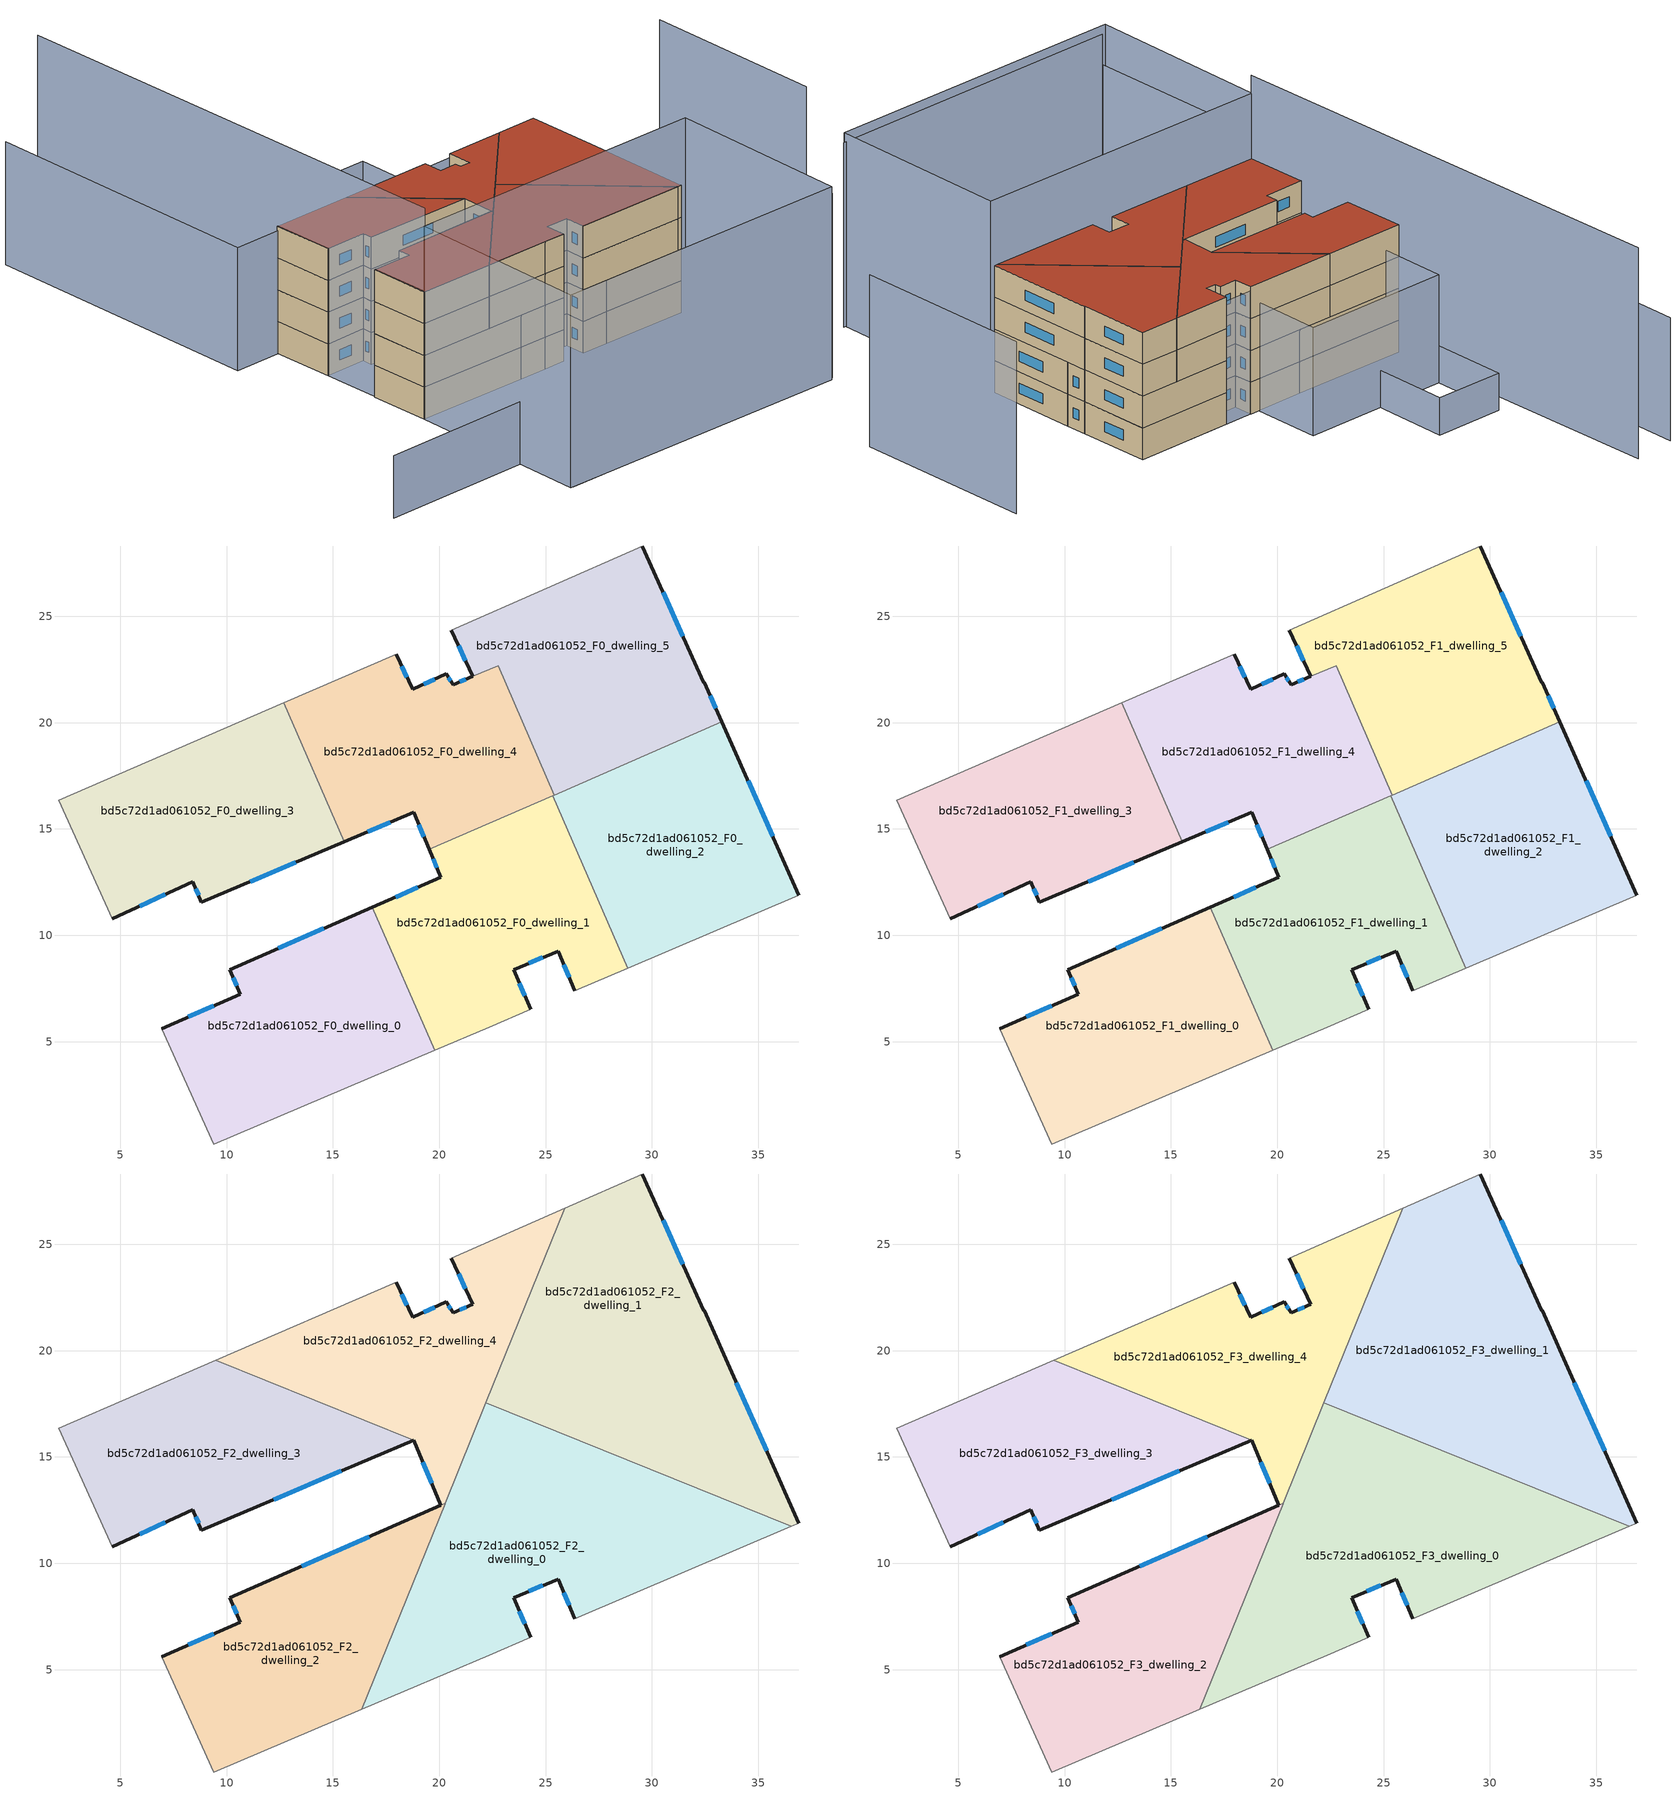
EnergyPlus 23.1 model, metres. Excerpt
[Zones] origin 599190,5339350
bd5c72d1ad061052_F0_dwelling_0
 floor ground (EU_floor_Construction): 16.85,11.32 19.78,4.59 9.39,0.18 6.95,5.6 10.64,7.24 10.15,8.39 z0
 wall outside (EU_wall_Construction): 16.85,11.32 10.15,8.39 10.64,7.24 6.95,5.6 z0:3
 wall to bd5c72d1ad061052_F0_dwelling_1 (EU_wall_Construction): 19.78,4.59 16.85,11.32 z0:3
 wall adiabatic (EU_wall_Construction): 6.95,5.6 9.39,0.18 19.78,4.59 z0:3
 window (EU_Window_Construction): 14.57,10.32 12.43,9.39 / 9.39,6.68 8.21,6.16 / 10.32,8 10.47,7.63 z1.02:1.98
bd5c72d1ad061052_F0_dwelling_1
 floor ground (EU_floor_Construction): 25.33,16.57 28.86,8.46 26.38,7.4 25.58,9.26 23.5,8.38 24.3,6.51 22.36,5.68 19.78,4.59 16.85,11.32 20.07,12.73 19.53,14.04 z0
 wall outside (EU_wall_Construction): 24.3,6.51 23.5,8.38 25.58,9.26 26.38,7.4 / 19.53,14.04 20.07,12.73 16.85,11.32 z0:3
 wall to bd5c72d1ad061052_F0_dwelling_2 (EU_wall_Construction): 28.86,8.46 25.33,16.57 z0:3
 wall adiabatic (EU_wall_Construction): 26.38,7.4 28.86,8.46 / 19.78,4.59 22.36,5.68 24.3,6.51 z0:3
 wall to bd5c72d1ad061052_F0_dwelling_4 (EU_wall_Construction): 25.33,16.57 19.53,14.04 z0:3
 window (EU_Window_Construction): 25.85,8.62 26.11,8.03 / 24.21,8.68 24.87,8.96 / 24.03,7.15 23.77,7.75 / 18.98,12.25 17.95,11.8 / 19.71,13.59 19.89,13.17 z1.02:1.98
bd5c72d1ad061052_F0_dwelling_2
 floor ground (EU_floor_Construction): 33.29,20.03 36.91,11.89 28.86,8.46 25.33,16.57 z0
 wall outside (EU_wall_Construction): 36.91,11.89 33.29,20.03 z0:3
 wall adiabatic (EU_wall_Construction): 28.86,8.46 36.91,11.89 z0:3
 wall to bd5c72d1ad061052_F0_dwelling_5 (EU_wall_Construction): 33.29,20.03 25.41,16.6 z0:3
 wall to bd5c72d1ad061052_F0_dwelling_4 (EU_wall_Construction): 25.41,16.6 25.33,16.56 z0:3
 window (EU_Window_Construction): 35.68,14.66 34.52,17.26 z1.02:1.98
bd5c72d1ad061052_F0_dwelling_3
 floor ground (EU_floor_Construction): 12.69,20.94 15.54,14.41 8.82,11.55 8.41,12.51 4.62,10.78 2.1,16.36 z0
 wall outside (EU_wall_Construction): 4.62,10.78 8.41,12.51 8.82,11.55 15.54,14.41 z0:3
 wall adiabatic (EU_wall_Construction): 12.69,20.94 2.1,16.36 4.62,10.78 z0:3
 wall to bd5c72d1ad061052_F0_dwelling_4 (EU_wall_Construction): 15.54,14.41 12.69,20.94 z0:3
 window (EU_Window_Construction): 11.1,12.52 13.25,13.44 / 8.55,12.18 8.68,11.88 / 5.91,11.37 7.12,11.92 z1.02:1.98
bd5c72d1ad061052_F0_dwelling_4
 floor ground (EU_floor_Construction): 22.76,22.67 25.41,16.6 19.53,14.04 18.79,15.79 15.54,14.41 12.69,20.94 17.97,23.22 18.74,21.57 20.32,22.29 20.66,21.79 21.56,22.17 z0
 wall outside (EU_wall_Construction): 21.56,22.17 20.66,21.79 20.32,22.29 18.74,21.57 17.97,23.22 / 15.54,14.41 18.79,15.79 19.53,14.04 z0:3
 wall adiabatic (EU_wall_Construction): 17.97,23.22 12.69,20.94 z0:3
 wall to bd5c72d1ad061052_F0_dwelling_5 (EU_wall_Construction): 25.41,16.6 22.76,22.67 21.57,22.17 z0:3
 window (EU_Window_Construction): 20.54,21.96 20.43,22.12 / 21.26,22.04 20.97,21.92 / 19.04,15.19 19.28,14.63 / 16.64,14.88 17.68,15.32 / 18.48,22.13 18.23,22.66 / 19.78,22.05 19.28,21.81 z1.02:1.98
bd5c72d1ad061052_F0_dwelling_5
 floor ground (EU_floor_Construction): 29.55,28.31 32.43,21.89 32.46,21.9 33.29,20.03 25.41,16.6 22.76,22.67 21.57,22.17 20.57,24.36 z0
 wall outside (EU_wall_Construction): 20.57,24.36 21.57,22.17 / 33.29,20.03 32.46,21.9 32.43,21.89 29.55,28.31 z0:3
 wall adiabatic (EU_wall_Construction): 29.55,28.31 20.57,24.36 z0:3
 window (EU_Window_Construction): 20.91,23.61 21.23,22.92 / 31.45,24.07 30.53,26.12 / 33.01,20.67 32.74,21.27 z1.02:1.98
bd5c72d1ad061052_F1_dwelling_0
 floor to bd5c72d1ad061052_F0_dwelling_0 (EU_floor_Construction): 16.85,11.32 19.78,4.59 9.39,0.18 6.95,5.6 10.64,7.24 10.15,8.39 z3
 wall outside (EU_wall_Construction): 16.85,11.32 10.15,8.39 10.64,7.24 6.95,5.6 z3:6
 wall to bd5c72d1ad061052_F1_dwelling_1 (EU_wall_Construction): 19.78,4.59 16.85,11.32 z3:6
 wall adiabatic (EU_wall_Construction): 6.95,5.6 9.39,0.18 19.78,4.59 z3:6
 window (EU_Window_Construction): 14.57,10.32 12.43,9.39 / 9.39,6.68 8.21,6.16 / 10.32,8 10.47,7.63 z4.02:4.98
bd5c72d1ad061052_F1_dwelling_1
 floor to bd5c72d1ad061052_F0_dwelling_1 (EU_floor_Construction): 25.33,16.57 28.86,8.46 26.38,7.4 25.58,9.26 23.5,8.38 24.3,6.51 22.36,5.68 19.78,4.59 16.85,11.32 20.07,12.73 19.53,14.04 z3
 wall outside (EU_wall_Construction): 24.3,6.51 23.5,8.38 25.58,9.26 26.38,7.4 / 19.53,14.04 20.07,12.73 16.85,11.32 z3:6
 wall to bd5c72d1ad061052_F1_dwelling_2 (EU_wall_Construction): 28.86,8.46 25.33,16.57 z3:6
 wall adiabatic (EU_wall_Construction): 26.38,7.4 28.86,8.46 / 19.78,4.59 22.36,5.68 24.3,6.51 z3:6
 wall to bd5c72d1ad061052_F1_dwelling_4 (EU_wall_Construction): 25.33,16.57 19.53,14.04 z3:6
 window (EU_Window_Construction): 25.85,8.62 26.11,8.03 / 24.21,8.68 24.87,8.96 / 24.03,7.15 23.77,7.75 / 18.98,12.25 17.95,11.8 / 19.71,13.59 19.89,13.17 z4.02:4.98
bd5c72d1ad061052_F1_dwelling_2
 floor to bd5c72d1ad061052_F0_dwelling_2 (EU_floor_Construction): 33.29,20.03 36.91,11.89 28.86,8.46 25.33,16.57 z3
 wall outside (EU_wall_Construction): 36.91,11.89 33.29,20.03 z3:6
 wall adiabatic (EU_wall_Construction): 28.86,8.46 36.91,11.89 z3:6
 wall to bd5c72d1ad061052_F1_dwelling_5 (EU_wall_Construction): 33.29,20.03 25.41,16.6 z3:6
 wall to bd5c72d1ad061052_F1_dwelling_4 (EU_wall_Construction): 25.41,16.6 25.33,16.56 z3:6
 window (EU_Window_Construction): 35.68,14.66 34.52,17.26 z4.02:4.98
bd5c72d1ad061052_F1_dwelling_3
 floor to bd5c72d1ad061052_F0_dwelling_3 (EU_floor_Construction): 12.69,20.94 15.54,14.41 8.82,11.55 8.41,12.51 4.62,10.78 2.1,16.36 z3
 wall outside (EU_wall_Construction): 4.62,10.78 8.41,12.51 8.82,11.55 15.54,14.41 z3:6
 wall adiabatic (EU_wall_Construction): 12.69,20.94 2.1,16.36 4.62,10.78 z3:6
 wall to bd5c72d1ad061052_F1_dwelling_4 (EU_wall_Construction): 15.54,14.41 12.69,20.94 z3:6
 window (EU_Window_Construction): 11.1,12.52 13.25,13.44 / 8.55,12.18 8.68,11.88 / 5.91,11.37 7.12,11.92 z4.02:4.98
bd5c72d1ad061052_F1_dwelling_4
 floor to bd5c72d1ad061052_F0_dwelling_4 (EU_floor_Construction): 22.76,22.67 25.41,16.6 19.53,14.04 18.79,15.79 15.54,14.41 12.69,20.94 17.97,23.22 18.74,21.57 20.32,22.29 20.66,21.79 21.56,22.17 z3
 wall outside (EU_wall_Construction): 21.56,22.17 20.66,21.79 20.32,22.29 18.74,21.57 17.97,23.22 / 15.54,14.41 18.79,15.79 19.53,14.04 z3:6
 wall adiabatic (EU_wall_Construction): 17.97,23.22 12.69,20.94 z3:6
 wall to bd5c72d1ad061052_F1_dwelling_5 (EU_wall_Construction): 25.41,16.6 22.76,22.67 21.57,22.17 z3:6
 window (EU_Window_Construction): 20.54,21.96 20.43,22.12 / 21.26,22.04 20.97,21.92 / 19.04,15.19 19.28,14.63 / 16.64,14.88 17.68,15.32 / 18.48,22.13 18.23,22.66 / 19.78,22.05 19.28,21.81 z4.02:4.98
bd5c72d1ad061052_F1_dwelling_5
 floor to bd5c72d1ad061052_F0_dwelling_5 (EU_floor_Construction): 29.55,28.31 32.43,21.89 32.46,21.9 33.29,20.03 25.41,16.6 22.76,22.67 21.57,22.17 20.57,24.36 z3
 wall outside (EU_wall_Construction): 20.57,24.36 21.57,22.17 / 33.29,20.03 32.46,21.9 32.43,21.89 29.55,28.31 z3:6
 wall adiabatic (EU_wall_Construction): 29.55,28.31 20.57,24.36 z3:6
 window (EU_Window_Construction): 20.91,23.61 21.23,22.92 / 31.45,24.07 30.53,26.12 / 33.01,20.67 32.74,21.27 z4.02:4.98
bd5c72d1ad061052_F2_dwelling_0
 floor to bd5c72d1ad061052_F1_dwelling_1 (EU_floor_Construction): 25.48,16.22 28.86,8.46 26.38,7.4 25.58,9.26 23.5,8.38 24.3,6.51 22.36,5.68 19.78,4.59 18.31,7.97 21.04,14.69 24.99,16.42 z6
 floor to bd5c72d1ad061052_F1_dwelling_0 (EU_floor_Construction): 18.31,7.97 19.78,4.59 16.35,3.13 z6
 floor to bd5c72d1ad061052_F1_dwelling_2 (EU_floor_Construction): 36.55,11.74 28.86,8.46 25.48,16.22 z6
 floor to bd5c72d1ad061052_F1_dwelling_4 (EU_floor_Construction): 24.99,16.42 21.04,14.69 22.2,17.55 z6
 wall outside (EU_wall_Construction): 24.3,6.51 23.5,8.38 25.58,9.26 26.38,7.4 z6:9
 wall adiabatic (EU_wall_Construction): 16.35,3.13 22.36,5.68 24.3,6.51 / 26.38,7.4 36.55,11.74 z6:9
 wall to bd5c72d1ad061052_F2_dwelling_1 (EU_wall_Construction): 36.55,11.74 22.2,17.55 z6:9
 wall to bd5c72d1ad061052_F2_dwelling_2 (EU_wall_Construction): 20.27,12.81 16.35,3.13 z6:9
 wall to bd5c72d1ad061052_F2_dwelling_4 (EU_wall_Construction): 22.2,17.55 20.28,12.82 z6:9
 window (EU_Window_Construction): 25.85,8.62 26.11,8.03 / 24.21,8.68 24.87,8.96 / 24.03,7.15 23.77,7.75 z7.02:7.98
bd5c72d1ad061052_F2_dwelling_1
 floor to bd5c72d1ad061052_F1_dwelling_5 (EU_floor_Construction): 29.55,28.31 32.43,21.89 32.46,21.9 33.29,20.03 25.41,16.6 23.54,20.88 25.91,26.71 z6
 floor to bd5c72d1ad061052_F1_dwelling_2 (EU_floor_Construction): 33.29,20.03 36.91,11.89 36.55,11.74 25.48,16.22 25.33,16.57 25.41,16.6 z6
 floor to bd5c72d1ad061052_F1_dwelling_4 (EU_floor_Construction): 23.54,20.88 25.41,16.6 25,16.42 22.2,17.55 z6
 floor to bd5c72d1ad061052_F1_dwelling_1 (EU_floor_Construction): 25.33,16.56 25.48,16.22 25,16.42 z6
 wall outside (EU_wall_Construction): 36.91,11.89 32.46,21.9 32.43,21.89 29.55,28.31 z6:9
 wall adiabatic (EU_wall_Construction): 36.55,11.74 36.91,11.89 / 29.55,28.31 25.91,26.71 z6:9
 wall to bd5c72d1ad061052_F2_dwelling_4 (EU_wall_Construction): 25.91,26.71 22.2,17.55 z6:9
 window (EU_Window_Construction): 35.39,15.3 33.97,18.5 / 31.45,24.07 30.53,26.12 z7.02:7.98
bd5c72d1ad061052_F2_dwelling_2
 floor to bd5c72d1ad061052_F1_dwelling_0 (EU_floor_Construction): 16.85,11.32 18.31,7.97 16.35,3.13 9.39,0.18 6.95,5.6 10.64,7.24 10.15,8.39 z6
 floor to bd5c72d1ad061052_F1_dwelling_1 (EU_floor_Construction): 20.28,12.82 18.31,7.97 16.85,11.32 z6
 wall outside (EU_wall_Construction): 20.07,12.73 10.15,8.39 10.64,7.24 6.95,5.6 z6:9
 wall adiabatic (EU_wall_Construction): 6.95,5.6 9.39,0.18 16.35,3.13 z6:9
 wall to bd5c72d1ad061052_F2_dwelling_4 (EU_wall_Construction): 20.28,12.82 20.07,12.73 z6:9
 window (EU_Window_Construction): 9.39,6.68 8.21,6.16 / 10.32,8 10.47,7.63 / 16.7,11.25 13.53,9.87 z7.02:7.98
bd5c72d1ad061052_F2_dwelling_3
 floor to bd5c72d1ad061052_F1_dwelling_3 (EU_floor_Construction): 14.11,17.69 15.54,14.41 8.82,11.55 8.41,12.51 4.62,10.78 2.1,16.36 9.5,19.55 z6
 floor to bd5c72d1ad061052_F1_dwelling_4 (EU_floor_Construction): 18.79,15.79 15.54,14.41 14.11,17.69 z6
 wall outside (EU_wall_Construction): 4.62,10.78 8.41,12.51 8.82,11.55 18.79,15.79 z6:9
 wall adiabatic (EU_wall_Construction): 9.5,19.55 2.1,16.36 4.62,10.78 z6:9
 wall to bd5c72d1ad061052_F2_dwelling_4 (EU_wall_Construction): 18.79,15.79 9.5,19.55 z6:9
 window (EU_Window_Construction): 12.21,12.99 15.4,14.35 / 8.55,12.18 8.68,11.88 / 5.91,11.37 7.12,11.92 z7.02:7.98
bd5c72d1ad061052_F2_dwelling_4
 floor to bd5c72d1ad061052_F1_dwelling_4 (EU_floor_Construction): 22.76,22.67 23.54,20.88 21.04,14.69 19.53,14.04 18.79,15.79 14.11,17.69 12.69,20.94 17.97,23.22 18.74,21.57 20.32,22.29 20.66,21.79 21.57,22.17 z6
 floor to bd5c72d1ad061052_F1_dwelling_5 (EU_floor_Construction): 25.91,26.71 23.54,20.88 22.76,22.67 21.57,22.17 20.57,24.36 z6
 floor to bd5c72d1ad061052_F1_dwelling_3 (EU_floor_Construction): 12.69,20.94 14.11,17.69 9.5,19.55 z6
 floor to bd5c72d1ad061052_F1_dwelling_1 (EU_floor_Construction): 21.04,14.69 20.28,12.82 20.07,12.73 19.53,14.04 z6
 wall outside (EU_wall_Construction): 20.57,24.36 21.57,22.17 20.66,21.79 20.32,22.29 18.74,21.57 17.97,23.22 / 18.79,15.79 20.07,12.73 z6:9
 wall adiabatic (EU_wall_Construction): 17.97,23.22 9.5,19.55 / 25.91,26.71 20.57,24.36 z6:9
 window (EU_Window_Construction): 18.48,22.13 18.23,22.66 / 19.78,22.05 19.28,21.81 / 20.54,21.96 20.43,22.12 / 21.26,22.04 20.97,21.92 / 20.91,23.61 21.23,22.92 / 19.23,14.75 19.64,13.77 z7.02:7.98
bd5c72d1ad061052_F3_dwelling_0
 floor to bd5c72d1ad061052_F2_dwelling_0 (EU_floor_Construction): 36.55,11.74 26.38,7.4 25.58,9.26 23.5,8.38 24.3,6.51 22.36,5.68 16.35,3.13 22.2,17.55 z9
 wall outside (EU_wall_Construction): 24.3,6.51 23.5,8.38 25.58,9.26 26.38,7.4 z9:12
 wall adiabatic (EU_wall_Construction): 16.35,3.13 22.36,5.68 24.3,6.51 / 26.38,7.4 36.55,11.74 z9:12
 wall to bd5c72d1ad061052_F3_dwelling_1 (EU_wall_Construction): 36.55,11.74 22.2,17.55 z9:12
 wall to bd5c72d1ad061052_F3_dwelling_2 (EU_wall_Construction): 20.27,12.81 16.35,3.13 z9:12
 wall to bd5c72d1ad061052_F3_dwelling_4 (EU_wall_Construction): 22.2,17.55 20.28,12.82 z9:12
 window (EU_Window_Construction): 25.85,8.62 26.11,8.03 / 24.21,8.68 24.87,8.96 / 24.03,7.15 23.77,7.75 z10.02:10.98
 roof outside (EU_roof_Construction): 36.55,11.74 22.2,17.55 16.35,3.13 22.36,5.68 24.3,6.51 23.5,8.38 25.58,9.26 26.38,7.4 z12
bd5c72d1ad061052_F3_dwelling_1
 floor to bd5c72d1ad061052_F2_dwelling_1 (EU_floor_Construction): 29.55,28.31 32.43,21.89 32.46,21.9 36.91,11.89 36.55,11.74 22.2,17.55 25.91,26.71 z9
 wall outside (EU_wall_Construction): 36.91,11.89 32.46,21.9 32.43,21.89 29.55,28.31 z9:12
 wall adiabatic (EU_wall_Construction): 36.55,11.74 36.91,11.89 / 29.55,28.31 25.91,26.71 z9:12
 wall to bd5c72d1ad061052_F3_dwelling_4 (EU_wall_Construction): 25.91,26.71 22.2,17.55 z9:12
 window (EU_Window_Construction): 35.39,15.3 33.97,18.5 / 31.45,24.07 30.53,26.12 z10.02:10.98
 roof outside (EU_roof_Construction): 36.91,11.89 32.46,21.9 32.43,21.89 29.55,28.31 25.91,26.71 22.2,17.55 36.55,11.74 z12
bd5c72d1ad061052_F3_dwelling_2
 floor to bd5c72d1ad061052_F2_dwelling_2 (EU_floor_Construction): 20.27,12.81 16.35,3.13 9.39,0.18 6.95,5.6 10.64,7.24 10.15,8.39 z9
 wall outside (EU_wall_Construction): 20.07,12.73 10.15,8.39 10.64,7.24 6.95,5.6 z9:12
 wall adiabatic (EU_wall_Construction): 6.95,5.6 9.39,0.18 16.35,3.13 z9:12
 wall to bd5c72d1ad061052_F3_dwelling_4 (EU_wall_Construction): 20.28,12.82 20.07,12.73 z9:12
 window (EU_Window_Construction): 9.39,6.68 8.21,6.16 / 10.32,8 10.47,7.63 / 16.7,11.25 13.53,9.87 z10.02:10.98
 roof outside (EU_roof_Construction): 16.35,3.13 20.27,12.81 10.15,8.39 10.64,7.24 6.95,5.6 9.39,0.18 z12
bd5c72d1ad061052_F3_dwelling_3
 floor to bd5c72d1ad061052_F2_dwelling_3 (EU_floor_Construction): 18.79,15.79 8.82,11.55 8.41,12.51 4.62,10.78 2.1,16.36 9.5,19.55 z9
 wall outside (EU_wall_Construction): 4.62,10.78 8.41,12.51 8.82,11.55 18.79,15.79 z9:12
 wall adiabatic (EU_wall_Construction): 9.5,19.55 2.1,16.36 4.62,10.78 z9:12
 wall to bd5c72d1ad061052_F3_dwelling_4 (EU_wall_Construction): 18.79,15.79 9.5,19.55 z9:12
 window (EU_Window_Construction): 12.21,12.99 15.4,14.35 / 8.55,12.18 8.68,11.88 / 5.91,11.37 7.12,11.92 z10.02:10.98
 roof outside (EU_roof_Construction): 18.79,15.79 9.5,19.55 2.1,16.36 4.62,10.78 8.41,12.51 8.82,11.55 z12
bd5c72d1ad061052_F3_dwelling_4
 floor to bd5c72d1ad061052_F2_dwelling_4 (EU_floor_Construction): 25.91,26.71 20.28,12.82 20.07,12.73 18.79,15.79 9.5,19.55 17.97,23.22 18.74,21.57 20.32,22.29 20.66,21.79 21.57,22.17 20.57,24.36 z9
 wall outside (EU_wall_Construction): 20.57,24.36 21.57,22.17 20.66,21.79 20.32,22.29 18.74,21.57 17.97,23.22 / 18.79,15.79 20.07,12.73 z9:12
 wall adiabatic (EU_wall_Construction): 17.97,23.22 9.5,19.55 / 25.91,26.71 20.57,24.36 z9:12
 window (EU_Window_Construction): 18.48,22.13 18.23,22.66 / 19.78,22.05 19.28,21.81 / 20.54,21.96 20.43,22.12 / 21.26,22.04 20.97,21.92 / 20.91,23.61 21.23,22.92 / 19.23,14.75 19.64,13.77 z10.02:10.98
 roof outside (EU_roof_Construction): 20.28,12.82 25.91,26.71 20.57,24.36 21.57,22.17 20.66,21.79 20.32,22.29 18.74,21.57 17.97,23.22 9.5,19.55 18.79,15.79 20.07,12.73 z12
shading: 16.84,-16.3 44.55,-4.26 z0:17.4; 9.41,0.24 16.78,-16.31 z0:14.5; 0.43,-16.73 14.29,-10.57 / 14.29,-10.57 16.84,-16.3 z0:5.9; 44.41,-4.56 16.49,-16.46 / 16.49,-16.46 9.39,0.19 / 9.39,0.19 37.31,12.09 / 37.31,12.09 44.41,-4.56 z0:18.2; 3.59,16.96 0.93,23.08 / 0.93,23.08 14.41,28.95 / 14.41,28.95 17.07,22.83 / 17.07,22.83 3.59,16.96 z0:10.2; 50.38,17.96 43.19,34.3 z0:16.2; -9.86,42.6 9.46,0.22 z0:19.9; 1.52,21.72 -1.99,29.77 / -1.99,29.77 4.32,32.52 / 4.32,32.52 7.83,24.46 / 7.83,24.46 1.52,21.72 z0:3.5; 29.55,28.3 -2.23,14.35 / -2.23,14.35 -13.6,40.25 z0:11.6
[Building]
EU S2 Campaign: North Axis=0; Terrain=City; Solar Distribution=FullExterior
[Site:Location]
Vienna: Latitude=48; Longitude=16.5; Time Zone=1; Elevation=183
[SizingPeriod:WeatherFileDays]
AnnualSizingPeriod: Begin Month=1; Begin Day of Month=1; End Month=12; End Day of Month=31; Day of Week for Start Day=Monday; Use Weather File Daylight Saving Period=No; Use Weather File Rain and Snow Indicators=No
[MATERIAL]
EU_InternalMass_Material: Roughness=MediumRough; Thickness=0.1; Conductivity=1; Density=1800; Specific Heat=900; Thermal Absorptance=0.9; Solar Absorptance=0.7; Visible Absorptance=0.7
[MATERIAL:NOMASS] Roughness=MediumRough; Thermal Absorptance=0.9; Solar Absorptance=0.7; Visible Absorptance=0.7
Name | Thermal Resistance
EU_wall_NoMass | 0.942466
EU_roof_NoMass | 0.551687
EU_floor_NoMass | 0.66527
[WINDOWMATERIAL:SIMPLEGLAZINGSYSTEM]
EU_Window_SimpleGlazing: UFactor=2.03367; Solar Heat Gain Coefficient=0.65; Visible Transmittance=0.65
[CONSTRUCTION]
EU_wall_Construction: EU_wall_NoMass
EU_roof_Construction: EU_roof_NoMass
EU_floor_Construction: EU_floor_NoMass
EU_Window_Construction: EU_Window_SimpleGlazing
EU_InternalMass_Construction: EU_InternalMass_Material
[ZONE] Type=1; Multiplier=1; Ceiling Height=autocalculate; Floor Area=autocalculate; Part of Total Floor Area=Yes
Name | Volume
bd5c72d1ad061052_F0_dwelling_0; bd5c72d1ad061052_F1_dwelling_0 | 231.973
bd5c72d1ad061052_F2_dwelling_0; bd5c72d1ad061052_F3_dwelling_0 | 347.921
bd5c72d1ad061052_F0_dwelling_1; bd5c72d1ad061052_F1_dwelling_1 | 231.976
bd5c72d1ad061052_F2_dwelling_1; bd5c72d1ad061052_F3_dwelling_1 | 347.936
bd5c72d1ad061052_F0_dwelling_2; bd5c72d1ad061052_F1_dwelling_2 | 231.957
bd5c72d1ad061052_F2_dwelling_2 | 231.855
bd5c72d1ad061052_F3_dwelling_2 | 231.767
bd5c72d1ad061052_F0_dwelling_3; bd5c72d1ad061052_F1_dwelling_3 | 231.97
bd5c72d1ad061052_F2_dwelling_3; bd5c72d1ad061052_F3_dwelling_3 | 232.406
bd5c72d1ad061052_F0_dwelling_4; bd5c72d1ad061052_F1_dwelling_4 | 222.461
bd5c72d1ad061052_F2_dwelling_4; bd5c72d1ad061052_F3_dwelling_4 | 231.625
bd5c72d1ad061052_F0_dwelling_5; bd5c72d1ad061052_F1_dwelling_5 | 241.477
[INTERNALMASS] Construction=EU_InternalMass_Construction
Name | Zone or ZoneList | Surface Area
bd5c72d1ad061052_F0_dwelling_0_EU_InternalMass | bd5c72d1ad061052_F0_dwelling_0 | 77.3247
bd5c72d1ad061052_F0_dwelling_1_EU_InternalMass | bd5c72d1ad061052_F0_dwelling_1 | 77.3251
bd5c72d1ad061052_F0_dwelling_2_EU_InternalMass | bd5c72d1ad061052_F0_dwelling_2 | 77.3187
bd5c72d1ad061052_F0_dwelling_3_EU_InternalMass | bd5c72d1ad061052_F0_dwelling_3 | 77.3232
bd5c72d1ad061052_F0_dwelling_4_EU_InternalMass | bd5c72d1ad061052_F0_dwelling_4 | 74.1563
bd5c72d1ad061052_F0_dwelling_5_EU_InternalMass | bd5c72d1ad061052_F0_dwelling_5 | 80.4936
bd5c72d1ad061052_F1_dwelling_0_EU_InternalMass | bd5c72d1ad061052_F1_dwelling_0 | 77.3247
bd5c72d1ad061052_F1_dwelling_1_EU_InternalMass | bd5c72d1ad061052_F1_dwelling_1 | 77.3251
bd5c72d1ad061052_F1_dwelling_2_EU_InternalMass | bd5c72d1ad061052_F1_dwelling_2 | 77.3187
bd5c72d1ad061052_F1_dwelling_3_EU_InternalMass | bd5c72d1ad061052_F1_dwelling_3 | 77.3232
bd5c72d1ad061052_F1_dwelling_4_EU_InternalMass | bd5c72d1ad061052_F1_dwelling_4 | 74.1563
bd5c72d1ad061052_F1_dwelling_5_EU_InternalMass | bd5c72d1ad061052_F1_dwelling_5 | 80.4936
bd5c72d1ad061052_F2_dwelling_0_EU_InternalMass | bd5c72d1ad061052_F2_dwelling_0 | 115.973
bd5c72d1ad061052_F2_dwelling_1_EU_InternalMass | bd5c72d1ad061052_F2_dwelling_1 | 115.979
bd5c72d1ad061052_F2_dwelling_2_EU_InternalMass | bd5c72d1ad061052_F2_dwelling_2 | 77.2836
bd5c72d1ad061052_F2_dwelling_3_EU_InternalMass | bd5c72d1ad061052_F2_dwelling_3 | 77.4682
bd5c72d1ad061052_F2_dwelling_4_EU_InternalMass | bd5c72d1ad061052_F2_dwelling_4 | 77.2129
bd5c72d1ad061052_F3_dwelling_0_EU_InternalMass | bd5c72d1ad061052_F3_dwelling_0 | 115.973
bd5c72d1ad061052_F3_dwelling_1_EU_InternalMass | bd5c72d1ad061052_F3_dwelling_1 | 115.979
bd5c72d1ad061052_F3_dwelling_2_EU_InternalMass | bd5c72d1ad061052_F3_dwelling_2 | 77.2836
bd5c72d1ad061052_F3_dwelling_3_EU_InternalMass | bd5c72d1ad061052_F3_dwelling_3 | 77.4682
bd5c72d1ad061052_F3_dwelling_4_EU_InternalMass | bd5c72d1ad061052_F3_dwelling_4 | 77.2129
[OTHEREQUIPMENT] Fuel Type=Electricity; Design Level Calculation Method=Watts/Area; Power per Zone Floor Area=1; Fraction Latent=0; Fraction Radiant=0; Fraction Lost=0; Carbon Dioxide Generation Rate=0; EndUse Subcategory=EU_Step8_InternalGains
Name | Zone or ZoneList or Space or SpaceList | Schedule
EU_Step8_InternalGain_bd5c72d1ad061052_F0_dwelling_0_f000 | bd5c72d1ad061052_F0_dwelling_0 | EU_Step8_GainSchedule_bd5c72d1ad061052_F0_dwelling_0_f000
EU_Step8_InternalGain_bd5c72d1ad061052_F0_dwelling_1_f000 | bd5c72d1ad061052_F0_dwelling_1 | EU_Step8_GainSchedule_bd5c72d1ad061052_F0_dwelling_1_f000
EU_Step8_InternalGain_bd5c72d1ad061052_F0_dwelling_2_f000 | bd5c72d1ad061052_F0_dwelling_2 | EU_Step8_GainSchedule_bd5c72d1ad061052_F0_dwelling_2_f000
EU_Step8_InternalGain_bd5c72d1ad061052_F0_dwelling_3_f000 | bd5c72d1ad061052_F0_dwelling_3 | EU_Step8_GainSchedule_bd5c72d1ad061052_F0_dwelling_3_f000
EU_Step8_InternalGain_bd5c72d1ad061052_F0_dwelling_4_f000 | bd5c72d1ad061052_F0_dwelling_4 | EU_Step8_GainSchedule_bd5c72d1ad061052_F0_dwelling_4_f000
EU_Step8_InternalGain_bd5c72d1ad061052_F0_dwelling_5_f000 | bd5c72d1ad061052_F0_dwelling_5 | EU_Step8_GainSchedule_bd5c72d1ad061052_F0_dwelling_5_f000
EU_Step8_InternalGain_bd5c72d1ad061052_F1_dwelling_0_f000 | bd5c72d1ad061052_F1_dwelling_0 | EU_Step8_GainSchedule_bd5c72d1ad061052_F1_dwelling_0_f000
EU_Step8_InternalGain_bd5c72d1ad061052_F1_dwelling_1_f000 | bd5c72d1ad061052_F1_dwelling_1 | EU_Step8_GainSchedule_bd5c72d1ad061052_F1_dwelling_1_f000
EU_Step8_InternalGain_bd5c72d1ad061052_F1_dwelling_2_f000 | bd5c72d1ad061052_F1_dwelling_2 | EU_Step8_GainSchedule_bd5c72d1ad061052_F1_dwelling_2_f000
EU_Step8_InternalGain_bd5c72d1ad061052_F1_dwelling_3_f000 | bd5c72d1ad061052_F1_dwelling_3 | EU_Step8_GainSchedule_bd5c72d1ad061052_F1_dwelling_3_f000
EU_Step8_InternalGain_bd5c72d1ad061052_F1_dwelling_4_f000 | bd5c72d1ad061052_F1_dwelling_4 | EU_Step8_GainSchedule_bd5c72d1ad061052_F1_dwelling_4_f000
EU_Step8_InternalGain_bd5c72d1ad061052_F1_dwelling_5_f000 | bd5c72d1ad061052_F1_dwelling_5 | EU_Step8_GainSchedule_bd5c72d1ad061052_F1_dwelling_5_f000
EU_Step8_InternalGain_bd5c72d1ad061052_F2_dwelling_0_f000 | bd5c72d1ad061052_F2_dwelling_0 | EU_Step8_GainSchedule_bd5c72d1ad061052_F2_dwelling_0_f000
EU_Step8_InternalGain_bd5c72d1ad061052_F2_dwelling_1_f000 | bd5c72d1ad061052_F2_dwelling_1 | EU_Step8_GainSchedule_bd5c72d1ad061052_F2_dwelling_1_f000
EU_Step8_InternalGain_bd5c72d1ad061052_F2_dwelling_2_f000 | bd5c72d1ad061052_F2_dwelling_2 | EU_Step8_GainSchedule_bd5c72d1ad061052_F2_dwelling_2_f000
EU_Step8_InternalGain_bd5c72d1ad061052_F2_dwelling_3_f000 | bd5c72d1ad061052_F2_dwelling_3 | EU_Step8_GainSchedule_bd5c72d1ad061052_F2_dwelling_3_f000
EU_Step8_InternalGain_bd5c72d1ad061052_F2_dwelling_4_f000 | bd5c72d1ad061052_F2_dwelling_4 | EU_Step8_GainSchedule_bd5c72d1ad061052_F2_dwelling_4_f000
EU_Step8_InternalGain_bd5c72d1ad061052_F3_dwelling_0_f000 | bd5c72d1ad061052_F3_dwelling_0 | EU_Step8_GainSchedule_bd5c72d1ad061052_F3_dwelling_0_f000
EU_Step8_InternalGain_bd5c72d1ad061052_F3_dwelling_1_f000 | bd5c72d1ad061052_F3_dwelling_1 | EU_Step8_GainSchedule_bd5c72d1ad061052_F3_dwelling_1_f000
EU_Step8_InternalGain_bd5c72d1ad061052_F3_dwelling_2_f000 | bd5c72d1ad061052_F3_dwelling_2 | EU_Step8_GainSchedule_bd5c72d1ad061052_F3_dwelling_2_f000
EU_Step8_InternalGain_bd5c72d1ad061052_F3_dwelling_3_f000 | bd5c72d1ad061052_F3_dwelling_3 | EU_Step8_GainSchedule_bd5c72d1ad061052_F3_dwelling_3_f000
EU_Step8_InternalGain_bd5c72d1ad061052_F3_dwelling_4_f000 | bd5c72d1ad061052_F3_dwelling_4 | EU_Step8_GainSchedule_bd5c72d1ad061052_F3_dwelling_4_f000
[ZONEVENTILATION:DESIGNFLOWRATE] Schedule=EU_AlwaysOn; Design Flow Rate Calculation Method=AirChanges/Hour; Air Changes per Hour=0.530523; Ventilation Type=Natural; Fan Pressure Rise=0; Fan Total Efficiency=1; Constant Term Coefficient=1; Temperature Term Coefficient=0; Velocity Term Coefficient=0; Velocity Squared Term Coefficient=0; Minimum Indoor Temperature=-100; Maximum Indoor Temperature=100; Delta Temperature=-100; Minimum Outdoor Temperature=-100; Maximum Outdoor Temperature=100; Maximum Wind Speed=40
Name | Zone or ZoneList or Space or SpaceList
EU_ConstantAir_bd5c72d1ad061052_F0_dwelling_0 | bd5c72d1ad061052_F0_dwelling_0
EU_ConstantAir_bd5c72d1ad061052_F0_dwelling_1 | bd5c72d1ad061052_F0_dwelling_1
EU_ConstantAir_bd5c72d1ad061052_F0_dwelling_2 | bd5c72d1ad061052_F0_dwelling_2
EU_ConstantAir_bd5c72d1ad061052_F0_dwelling_3 | bd5c72d1ad061052_F0_dwelling_3
EU_ConstantAir_bd5c72d1ad061052_F0_dwelling_4 | bd5c72d1ad061052_F0_dwelling_4
EU_ConstantAir_bd5c72d1ad061052_F0_dwelling_5 | bd5c72d1ad061052_F0_dwelling_5
EU_ConstantAir_bd5c72d1ad061052_F1_dwelling_0 | bd5c72d1ad061052_F1_dwelling_0
EU_ConstantAir_bd5c72d1ad061052_F1_dwelling_1 | bd5c72d1ad061052_F1_dwelling_1
EU_ConstantAir_bd5c72d1ad061052_F1_dwelling_2 | bd5c72d1ad061052_F1_dwelling_2
EU_ConstantAir_bd5c72d1ad061052_F1_dwelling_3 | bd5c72d1ad061052_F1_dwelling_3
EU_ConstantAir_bd5c72d1ad061052_F1_dwelling_4 | bd5c72d1ad061052_F1_dwelling_4
EU_ConstantAir_bd5c72d1ad061052_F1_dwelling_5 | bd5c72d1ad061052_F1_dwelling_5
EU_ConstantAir_bd5c72d1ad061052_F2_dwelling_0 | bd5c72d1ad061052_F2_dwelling_0
EU_ConstantAir_bd5c72d1ad061052_F2_dwelling_1 | bd5c72d1ad061052_F2_dwelling_1
EU_ConstantAir_bd5c72d1ad061052_F2_dwelling_2 | bd5c72d1ad061052_F2_dwelling_2
EU_ConstantAir_bd5c72d1ad061052_F2_dwelling_3 | bd5c72d1ad061052_F2_dwelling_3
EU_ConstantAir_bd5c72d1ad061052_F2_dwelling_4 | bd5c72d1ad061052_F2_dwelling_4
EU_ConstantAir_bd5c72d1ad061052_F3_dwelling_0 | bd5c72d1ad061052_F3_dwelling_0
EU_ConstantAir_bd5c72d1ad061052_F3_dwelling_1 | bd5c72d1ad061052_F3_dwelling_1
EU_ConstantAir_bd5c72d1ad061052_F3_dwelling_2 | bd5c72d1ad061052_F3_dwelling_2
EU_ConstantAir_bd5c72d1ad061052_F3_dwelling_3 | bd5c72d1ad061052_F3_dwelling_3
EU_ConstantAir_bd5c72d1ad061052_F3_dwelling_4 | bd5c72d1ad061052_F3_dwelling_4
[HVACTEMPLATE:THERMOSTAT] Constant Heating Setpoint=20; Constant Cooling Setpoint=50
EU_HeatOnly_bd5c72d1ad061052_F0_dwelling_0; EU_HeatOnly_bd5c72d1ad061052_F0_dwelling_1; EU_HeatOnly_bd5c72d1ad061052_F0_dwelling_2; EU_HeatOnly_bd5c72d1ad061052_F0_dwelling_3; EU_HeatOnly_bd5c72d1ad061052_F0_dwelling_4; EU_HeatOnly_bd5c72d1ad061052_F0_dwelling_5; EU_HeatOnly_bd5c72d1ad061052_F1_dwelling_0; EU_HeatOnly_bd5c72d1ad061052_F1_dwelling_1; EU_HeatOnly_bd5c72d1ad061052_F1_dwelling_2; EU_HeatOnly_bd5c72d1ad061052_F1_dwelling_3; EU_HeatOnly_bd5c72d1ad061052_F1_dwelling_4; EU_HeatOnly_bd5c72d1ad061052_F1_dwelling_5; EU_HeatOnly_bd5c72d1ad061052_F2_dwelling_0; EU_HeatOnly_bd5c72d1ad061052_F2_dwelling_1; EU_HeatOnly_bd5c72d1ad061052_F2_dwelling_2; EU_HeatOnly_bd5c72d1ad061052_F2_dwelling_3; EU_HeatOnly_bd5c72d1ad061052_F2_dwelling_4; EU_HeatOnly_bd5c72d1ad061052_F3_dwelling_0; EU_HeatOnly_bd5c72d1ad061052_F3_dwelling_1; EU_HeatOnly_bd5c72d1ad061052_F3_dwelling_2; EU_HeatOnly_bd5c72d1ad061052_F3_dwelling_3; EU_HeatOnly_bd5c72d1ad061052_F3_dwelling_4
[HVACTEMPLATE:ZONE:IDEALLOADSAIRSYSTEM] System Availability Schedule=EU_AlwaysOn; Maximum Heating Supply Air Temperature=50; Minimum Cooling Supply Air Temperature=13; Maximum Heating Supply Air Humidity Ratio=0.0156; Minimum Cooling Supply Air Humidity Ratio=0.0077; Heating Limit=NoLimit; Cooling Limit=NoLimit; Heating Availability Schedule=EU_AlwaysOn; Cooling Availability Schedule=EU_CoolingOff; Dehumidification Control Type=ConstantSensibleHeatRatio; Cooling Sensible Heat Ratio=0.7; Dehumidification Setpoint=60; Humidification Control Type=None; Humidification Setpoint=30; Outdoor Air Method=None; Outdoor Air Flow Rate per Person=0.00944; Outdoor Air Flow Rate per Zone Floor Area=0; Outdoor Air Flow Rate per Zone=0; Demand Controlled Ventilation Type=None; Outdoor Air Economizer Type=NoEconomizer; Heat Recovery Type=None; Sensible Heat Recovery Effectiveness=0.7; Latent Heat Recovery Effectiveness=0.65
Name | Template Thermostat
bd5c72d1ad061052_F0_dwelling_0 | EU_HeatOnly_bd5c72d1ad061052_F0_dwelling_0
bd5c72d1ad061052_F0_dwelling_1 | EU_HeatOnly_bd5c72d1ad061052_F0_dwelling_1
bd5c72d1ad061052_F0_dwelling_2 | EU_HeatOnly_bd5c72d1ad061052_F0_dwelling_2
bd5c72d1ad061052_F0_dwelling_3 | EU_HeatOnly_bd5c72d1ad061052_F0_dwelling_3
bd5c72d1ad061052_F0_dwelling_4 | EU_HeatOnly_bd5c72d1ad061052_F0_dwelling_4
bd5c72d1ad061052_F0_dwelling_5 | EU_HeatOnly_bd5c72d1ad061052_F0_dwelling_5
bd5c72d1ad061052_F1_dwelling_0 | EU_HeatOnly_bd5c72d1ad061052_F1_dwelling_0
bd5c72d1ad061052_F1_dwelling_1 | EU_HeatOnly_bd5c72d1ad061052_F1_dwelling_1
bd5c72d1ad061052_F1_dwelling_2 | EU_HeatOnly_bd5c72d1ad061052_F1_dwelling_2
bd5c72d1ad061052_F1_dwelling_3 | EU_HeatOnly_bd5c72d1ad061052_F1_dwelling_3
bd5c72d1ad061052_F1_dwelling_4 | EU_HeatOnly_bd5c72d1ad061052_F1_dwelling_4
bd5c72d1ad061052_F1_dwelling_5 | EU_HeatOnly_bd5c72d1ad061052_F1_dwelling_5
bd5c72d1ad061052_F2_dwelling_0 | EU_HeatOnly_bd5c72d1ad061052_F2_dwelling_0
bd5c72d1ad061052_F2_dwelling_1 | EU_HeatOnly_bd5c72d1ad061052_F2_dwelling_1
bd5c72d1ad061052_F2_dwelling_2 | EU_HeatOnly_bd5c72d1ad061052_F2_dwelling_2
bd5c72d1ad061052_F2_dwelling_3 | EU_HeatOnly_bd5c72d1ad061052_F2_dwelling_3
bd5c72d1ad061052_F2_dwelling_4 | EU_HeatOnly_bd5c72d1ad061052_F2_dwelling_4
bd5c72d1ad061052_F3_dwelling_0 | EU_HeatOnly_bd5c72d1ad061052_F3_dwelling_0
bd5c72d1ad061052_F3_dwelling_1 | EU_HeatOnly_bd5c72d1ad061052_F3_dwelling_1
bd5c72d1ad061052_F3_dwelling_2 | EU_HeatOnly_bd5c72d1ad061052_F3_dwelling_2
bd5c72d1ad061052_F3_dwelling_3 | EU_HeatOnly_bd5c72d1ad061052_F3_dwelling_3
bd5c72d1ad061052_F3_dwelling_4 | EU_HeatOnly_bd5c72d1ad061052_F3_dwelling_4
[SIZING:ZONE] Zone Cooling Design Supply Air Temperature Input Method=SupplyAirTemperature; Zone Cooling Design Supply Air Temperature=13; Zone Heating Design Supply Air Temperature Input Method=SupplyAirTemperature; Zone Heating Design Supply Air Temperature=50; Zone Cooling Design Supply Air Humidity Ratio=0.008; Zone Heating Design Supply Air Humidity Ratio=0.008; Cooling Design Air Flow Method=DesignDay; Cooling Design Air Flow Rate=0; Cooling Minimum Air Flow per Zone Floor Area=0.000762; Cooling Minimum Air Flow=0; Cooling Minimum Air Flow Fraction=0.2; Heating Design Air Flow Method=DesignDay; Heating Design Air Flow Rate=0; Heating Maximum Air Flow per Zone Floor Area=0.002032; Heating Maximum Air Flow=0.141576; Heating Maximum Air Flow Fraction=0.3; Account for Dedicated Outdoor Air System=No; Dedicated Outdoor Air System Control Strategy=NeutralSupplyAir; Dedicated Outdoor Air Low Setpoint Temperature for Design=autosize; Dedicated Outdoor Air High Setpoint Temperature for Design=autosize; Zone Load Sizing Method=Sensible Load Only No Latent Load; Zone Latent Cooling Design Supply Air Humidity Ratio Input Method=HumidityRatioDifference; Zone Cooling Design Supply Air Humidity Ratio Difference=0.005; Zone Latent Heating Design Supply Air Humidity Ratio Input Method=HumidityRatioDifference; Zone Humidification Design Supply Air Humidity Ratio Difference=0.005
bd5c72d1ad061052_F0_dwelling_0; bd5c72d1ad061052_F0_dwelling_1; bd5c72d1ad061052_F0_dwelling_2; bd5c72d1ad061052_F0_dwelling_3; bd5c72d1ad061052_F0_dwelling_4; bd5c72d1ad061052_F0_dwelling_5; bd5c72d1ad061052_F1_dwelling_0; bd5c72d1ad061052_F1_dwelling_1; bd5c72d1ad061052_F1_dwelling_2; bd5c72d1ad061052_F1_dwelling_3; bd5c72d1ad061052_F1_dwelling_4; bd5c72d1ad061052_F1_dwelling_5; bd5c72d1ad061052_F2_dwelling_0; bd5c72d1ad061052_F2_dwelling_1; bd5c72d1ad061052_F2_dwelling_2; bd5c72d1ad061052_F2_dwelling_3; bd5c72d1ad061052_F2_dwelling_4; bd5c72d1ad061052_F3_dwelling_0; bd5c72d1ad061052_F3_dwelling_1; bd5c72d1ad061052_F3_dwelling_2; bd5c72d1ad061052_F3_dwelling_3; bd5c72d1ad061052_F3_dwelling_4
[SCHEDULE:CONSTANT]
Name | Hourly Value
EU_AlwaysOn | 1
EU_CoolingOff | 0
[SCHEDULE:FILE] Column Number=1; Rows to Skip at Top=0; Number of Hours of Data=8760; Column Separator=Comma; Interpolate to Timestep=No; Minutes per Item=60; Adjust Schedule for Daylight Savings=Yes
Name | File
EU_Step8_GainSchedule_bd5c72d1ad061052_F0_dwelling_0_f000 | ../../schedules/bd5c72d1ad061052/bd5c72d1ad061052_F0_dwelling_0_f000_gain.csv
EU_Step8_GainSchedule_bd5c72d1ad061052_F0_dwelling_1_f000 | ../../schedules/bd5c72d1ad061052/bd5c72d1ad061052_F0_dwelling_1_f000_gain.csv
EU_Step8_GainSchedule_bd5c72d1ad061052_F0_dwelling_2_f000 | ../../schedules/bd5c72d1ad061052/bd5c72d1ad061052_F0_dwelling_2_f000_gain.csv
EU_Step8_GainSchedule_bd5c72d1ad061052_F0_dwelling_3_f000 | ../../schedules/bd5c72d1ad061052/bd5c72d1ad061052_F0_dwelling_3_f000_gain.csv
EU_Step8_GainSchedule_bd5c72d1ad061052_F0_dwelling_4_f000 | ../../schedules/bd5c72d1ad061052/bd5c72d1ad061052_F0_dwelling_4_f000_gain.csv
EU_Step8_GainSchedule_bd5c72d1ad061052_F0_dwelling_5_f000 | ../../schedules/bd5c72d1ad061052/bd5c72d1ad061052_F0_dwelling_5_f000_gain.csv
EU_Step8_GainSchedule_bd5c72d1ad061052_F1_dwelling_0_f000 | ../../schedules/bd5c72d1ad061052/bd5c72d1ad061052_F1_dwelling_0_f000_gain.csv
EU_Step8_GainSchedule_bd5c72d1ad061052_F1_dwelling_1_f000 | ../../schedules/bd5c72d1ad061052/bd5c72d1ad061052_F1_dwelling_1_f000_gain.csv
EU_Step8_GainSchedule_bd5c72d1ad061052_F1_dwelling_2_f000 | ../../schedules/bd5c72d1ad061052/bd5c72d1ad061052_F1_dwelling_2_f000_gain.csv
EU_Step8_GainSchedule_bd5c72d1ad061052_F1_dwelling_3_f000 | ../../schedules/bd5c72d1ad061052/bd5c72d1ad061052_F1_dwelling_3_f000_gain.csv
EU_Step8_GainSchedule_bd5c72d1ad061052_F1_dwelling_4_f000 | ../../schedules/bd5c72d1ad061052/bd5c72d1ad061052_F1_dwelling_4_f000_gain.csv
EU_Step8_GainSchedule_bd5c72d1ad061052_F1_dwelling_5_f000 | ../../schedules/bd5c72d1ad061052/bd5c72d1ad061052_F1_dwelling_5_f000_gain.csv
EU_Step8_GainSchedule_bd5c72d1ad061052_F2_dwelling_0_f000 | ../../schedules/bd5c72d1ad061052/bd5c72d1ad061052_F2_dwelling_0_f000_gain.csv
EU_Step8_GainSchedule_bd5c72d1ad061052_F2_dwelling_1_f000 | ../../schedules/bd5c72d1ad061052/bd5c72d1ad061052_F2_dwelling_1_f000_gain.csv
EU_Step8_GainSchedule_bd5c72d1ad061052_F2_dwelling_2_f000 | ../../schedules/bd5c72d1ad061052/bd5c72d1ad061052_F2_dwelling_2_f000_gain.csv
EU_Step8_GainSchedule_bd5c72d1ad061052_F2_dwelling_3_f000 | ../../schedules/bd5c72d1ad061052/bd5c72d1ad061052_F2_dwelling_3_f000_gain.csv
EU_Step8_GainSchedule_bd5c72d1ad061052_F2_dwelling_4_f000 | ../../schedules/bd5c72d1ad061052/bd5c72d1ad061052_F2_dwelling_4_f000_gain.csv
EU_Step8_GainSchedule_bd5c72d1ad061052_F3_dwelling_0_f000 | ../../schedules/bd5c72d1ad061052/bd5c72d1ad061052_F3_dwelling_0_f000_gain.csv
EU_Step8_GainSchedule_bd5c72d1ad061052_F3_dwelling_1_f000 | ../../schedules/bd5c72d1ad061052/bd5c72d1ad061052_F3_dwelling_1_f000_gain.csv
EU_Step8_GainSchedule_bd5c72d1ad061052_F3_dwelling_2_f000 | ../../schedules/bd5c72d1ad061052/bd5c72d1ad061052_F3_dwelling_2_f000_gain.csv
EU_Step8_GainSchedule_bd5c72d1ad061052_F3_dwelling_3_f000 | ../../schedules/bd5c72d1ad061052/bd5c72d1ad061052_F3_dwelling_3_f000_gain.csv
EU_Step8_GainSchedule_bd5c72d1ad061052_F3_dwelling_4_f000 | ../../schedules/bd5c72d1ad061052/bd5c72d1ad061052_F3_dwelling_4_f000_gain.csv
